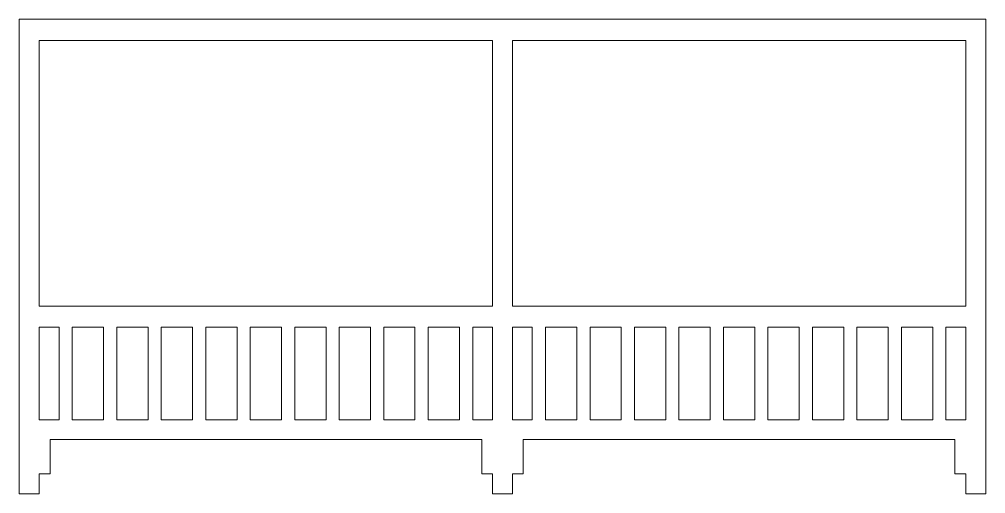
# Model space of a CAD drawing. Header units: millimetres. Extents: x -281 to 281, y -187 to 187.
# Drawn here: x 109.5 to 255.6, y -84.2 to -12.6 of the extents above; entities that cross this region are included whole.
import ezdxf

# ---------------------------------------------------------------- set-up
doc = ezdxf.new("R2010")
doc.units = ezdxf.units.MM
doc.header["$MEASUREMENT"] = 0
doc.layers.add('Camada 1', color=7, linetype='Continuous')

msp = doc.modelspace()

# ---------------------------------------------------------------- linework, layer by layer
at = {"layer": 'Camada 1', "color": 250, "lineweight": 9}
for points, knots in [([(250.9506, -76.07), (250.9506, -76.07), (185.7119, -76.07), (185.7119, -76.07), (185.7119, -76.07), (185.7119, -76.07), (185.7119, -81.245), (185.7119, -81.245), (185.7119, -81.245), (185.7119, -81.245), (184.0688, -81.245), (184.0688, -81.245), (184.0688, -81.245), (184.0688, -81.245), (184.0688, -84.245), (184.0688, -84.245), (184.0688, -84.245), (184.0688, -84.245), (181.0688, -84.245), (181.0688, -84.245), (181.0688, -84.245), (181.0688, -84.245), (181.0688, -81.245), (181.0688, -81.245), (181.0688, -81.245), (181.0688, -81.245), (179.4257, -81.245), (179.4257, -81.245), (179.4257, -81.245), (179.4257, -81.245), (179.4257, -76.07), (179.4257, -76.07), (179.4257, -76.07), (179.4257, -76.07), (114.187, -76.07), (114.187, -76.07), (114.187, -76.07), (114.187, -76.07), (114.187, -81.245), (114.187, -81.245), (114.187, -81.245), (114.187, -81.245), (112.5439, -81.245), (112.5439, -81.245), (112.5439, -81.245), (112.5439, -81.245), (112.5439, -84.245), (112.5439, -84.245), (112.5439, -84.245), (112.5439, -84.245), (109.5439, -84.245), (109.5439, -84.245), (109.5439, -84.245), (109.5439, -84.245), (109.5439, -81.245), (109.5439, -81.245), (109.5439, -81.245), (109.5439, -81.245), (109.5439, -76.07), (109.5439, -76.07), (109.5439, -76.07), (109.5439, -76.07), (109.5439, -12.5702), (109.5439, -12.5702), (109.5439, -12.5702), (109.5439, -12.5702), (255.5937, -12.5702), (255.5937, -12.5702), (255.5937, -12.5702), (255.5937, -12.5702), (255.5937, -76.07), (255.5937, -76.07), (255.5937, -76.07), (255.5937, -76.07), (255.5937, -81.245), (255.5937, -81.245), (255.5937, -81.245), (255.5937, -81.245), (255.5937, -84.245), (255.5937, -84.245), (255.5937, -84.245), (255.5937, -84.245), (252.5937, -84.245), (252.5937, -84.245), (252.5937, -84.245), (252.5937, -84.245), (252.5937, -81.245), (252.5937, -81.245), (252.5937, -81.245), (252.5937, -81.245), (250.9506, -81.245), (250.9506, -81.245), (250.9506, -81.245), (250.9506, -81.245), (250.9506, -76.07), (250.9506, -76.07)], [0, 0, 0, 0, 0.04, 0.04, 0.04, 0.04, 0.08, 0.08, 0.08, 0.08, 0.12, 0.12, 0.12, 0.12, 0.16, 0.16, 0.16, 0.16, 0.2, 0.2, 0.2, 0.2, 0.24, 0.24, 0.24, 0.24, 0.28, 0.28, 0.28, 0.28, 0.32, 0.32, 0.32, 0.32, 0.36, 0.36, 0.36, 0.36, 0.4, 0.4, 0.4, 0.4, 0.44, 0.44, 0.44, 0.44, 0.48, 0.48, 0.48, 0.48, 0.52, 0.52, 0.52, 0.52, 0.56, 0.56, 0.56, 0.56, 0.6, 0.6, 0.6, 0.6, 0.64, 0.64, 0.64, 0.64, 0.68, 0.68, 0.68, 0.68, 0.72, 0.72, 0.72, 0.72, 0.76, 0.76, 0.76, 0.76, 0.8, 0.8, 0.8, 0.8, 0.84, 0.84, 0.84, 0.84, 0.88, 0.88, 0.88, 0.88, 0.92, 0.92, 0.92, 0.92, 1, 1, 1, 1]), ([(112.5439, -55.895), (112.5439, -55.895), (181.0688, -55.895), (181.0688, -55.895), (181.0688, -55.895), (181.0688, -55.895), (181.0688, -15.7452), (181.0688, -15.7452), (181.0688, -15.7452), (181.0688, -15.7452), (112.5439, -15.7452), (112.5439, -15.7452), (112.5439, -15.7452), (112.5439, -15.7452), (112.5439, -55.895), (112.5439, -55.895)], [0, 0, 0, 0, 0.2, 0.2, 0.2, 0.2, 0.4, 0.4, 0.4, 0.4, 0.6, 0.6, 0.6, 0.6, 1, 1, 1, 1]), ([(184.0688, -55.895), (184.0688, -55.895), (252.5937, -55.895), (252.5937, -55.895), (252.5937, -55.895), (252.5937, -55.895), (252.5937, -15.7452), (252.5937, -15.7452), (252.5937, -15.7452), (252.5937, -15.7452), (184.0688, -15.7452), (184.0688, -15.7452), (184.0688, -15.7452), (184.0688, -15.7452), (184.0688, -55.895), (184.0688, -55.895)], [0, 0, 0, 0, 0.2, 0.2, 0.2, 0.2, 0.4, 0.4, 0.4, 0.4, 0.6, 0.6, 0.6, 0.6, 1, 1, 1, 1]), ([(115.5439, -73.0699), (115.5439, -73.0699), (115.5439, -59.07), (115.5439, -59.07), (115.5439, -59.07), (115.5439, -59.07), (112.5439, -59.07), (112.5439, -59.07), (112.5439, -59.07), (112.5439, -59.07), (112.5439, -73.0699), (112.5439, -73.0699), (112.5439, -73.0699), (112.5439, -73.0699), (115.5439, -73.0699), (115.5439, -73.0699)], [0, 0, 0, 0, 0.2, 0.2, 0.2, 0.2, 0.4, 0.4, 0.4, 0.4, 0.6, 0.6, 0.6, 0.6, 1, 1, 1, 1]), ([(122.2689, -73.0699), (122.2689, -73.0699), (122.2689, -59.07), (122.2689, -59.07), (122.2689, -59.07), (122.2689, -59.07), (117.5439, -59.07), (117.5439, -59.07), (117.5439, -59.07), (117.5439, -59.07), (117.5439, -73.0699), (117.5439, -73.0699), (117.5439, -73.0699), (117.5439, -73.0699), (122.2689, -73.0699), (122.2689, -73.0699)], [0, 0, 0, 0, 0.2, 0.2, 0.2, 0.2, 0.4, 0.4, 0.4, 0.4, 0.6, 0.6, 0.6, 0.6, 1, 1, 1, 1]), ([(128.9939, -73.0699), (128.9939, -73.0699), (128.9939, -59.07), (128.9939, -59.07), (128.9939, -59.07), (128.9939, -59.07), (124.2689, -59.07), (124.2689, -59.07), (124.2689, -59.07), (124.2689, -59.07), (124.2689, -73.0699), (124.2689, -73.0699), (124.2689, -73.0699), (124.2689, -73.0699), (128.9939, -73.0699), (128.9939, -73.0699)], [0, 0, 0, 0, 0.2, 0.2, 0.2, 0.2, 0.4, 0.4, 0.4, 0.4, 0.6, 0.6, 0.6, 0.6, 1, 1, 1, 1]), ([(135.7189, -73.0699), (135.7189, -73.0699), (135.7189, -59.07), (135.7189, -59.07), (135.7189, -59.07), (135.7189, -59.07), (130.9939, -59.07), (130.9939, -59.07), (130.9939, -59.07), (130.9939, -59.07), (130.9939, -73.0699), (130.9939, -73.0699), (130.9939, -73.0699), (130.9939, -73.0699), (135.7189, -73.0699), (135.7189, -73.0699)], [0, 0, 0, 0, 0.2, 0.2, 0.2, 0.2, 0.4, 0.4, 0.4, 0.4, 0.6, 0.6, 0.6, 0.6, 1, 1, 1, 1]), ([(142.4439, -73.0699), (142.4439, -73.0699), (142.4439, -59.07), (142.4439, -59.07), (142.4439, -59.07), (142.4439, -59.07), (137.7189, -59.07), (137.7189, -59.07), (137.7189, -59.07), (137.7189, -59.07), (137.7189, -73.0699), (137.7189, -73.0699), (137.7189, -73.0699), (137.7189, -73.0699), (142.4439, -73.0699), (142.4439, -73.0699)], [0, 0, 0, 0, 0.2, 0.2, 0.2, 0.2, 0.4, 0.4, 0.4, 0.4, 0.6, 0.6, 0.6, 0.6, 1, 1, 1, 1]), ([(149.1689, -73.0699), (149.1689, -73.0699), (149.1689, -59.07), (149.1689, -59.07), (149.1689, -59.07), (149.1689, -59.07), (144.4439, -59.07), (144.4439, -59.07), (144.4439, -59.07), (144.4439, -59.07), (144.4439, -73.0699), (144.4439, -73.0699), (144.4439, -73.0699), (144.4439, -73.0699), (149.1689, -73.0699), (149.1689, -73.0699)], [0, 0, 0, 0, 0.2, 0.2, 0.2, 0.2, 0.4, 0.4, 0.4, 0.4, 0.6, 0.6, 0.6, 0.6, 1, 1, 1, 1]), ([(155.8938, -73.0699), (155.8938, -73.0699), (155.8938, -59.07), (155.8938, -59.07), (155.8938, -59.07), (155.8938, -59.07), (151.1689, -59.07), (151.1689, -59.07), (151.1689, -59.07), (151.1689, -59.07), (151.1689, -73.0699), (151.1689, -73.0699), (151.1689, -73.0699), (151.1689, -73.0699), (155.8938, -73.0699), (155.8938, -73.0699)], [0, 0, 0, 0, 0.2, 0.2, 0.2, 0.2, 0.4, 0.4, 0.4, 0.4, 0.6, 0.6, 0.6, 0.6, 1, 1, 1, 1]), ([(162.6188, -73.0699), (162.6188, -73.0699), (162.6188, -59.07), (162.6188, -59.07), (162.6188, -59.07), (162.6188, -59.07), (157.8938, -59.07), (157.8938, -59.07), (157.8938, -59.07), (157.8938, -59.07), (157.8938, -73.0699), (157.8938, -73.0699), (157.8938, -73.0699), (157.8938, -73.0699), (162.6188, -73.0699), (162.6188, -73.0699)], [0, 0, 0, 0, 0.2, 0.2, 0.2, 0.2, 0.4, 0.4, 0.4, 0.4, 0.6, 0.6, 0.6, 0.6, 1, 1, 1, 1]), ([(169.3438, -73.0699), (169.3438, -73.0699), (169.3438, -59.07), (169.3438, -59.07), (169.3438, -59.07), (169.3438, -59.07), (164.6188, -59.07), (164.6188, -59.07), (164.6188, -59.07), (164.6188, -59.07), (164.6188, -73.0699), (164.6188, -73.0699), (164.6188, -73.0699), (164.6188, -73.0699), (169.3438, -73.0699), (169.3438, -73.0699)], [0, 0, 0, 0, 0.2, 0.2, 0.2, 0.2, 0.4, 0.4, 0.4, 0.4, 0.6, 0.6, 0.6, 0.6, 1, 1, 1, 1]), ([(176.0688, -73.0699), (176.0688, -73.0699), (176.0688, -59.07), (176.0688, -59.07), (176.0688, -59.07), (176.0688, -59.07), (171.3438, -59.07), (171.3438, -59.07), (171.3438, -59.07), (171.3438, -59.07), (171.3438, -73.0699), (171.3438, -73.0699), (171.3438, -73.0699), (171.3438, -73.0699), (176.0688, -73.0699), (176.0688, -73.0699)], [0, 0, 0, 0, 0.2, 0.2, 0.2, 0.2, 0.4, 0.4, 0.4, 0.4, 0.6, 0.6, 0.6, 0.6, 1, 1, 1, 1]), ([(181.0688, -73.0699), (181.0688, -73.0699), (181.0688, -59.07), (181.0688, -59.07), (181.0688, -59.07), (181.0688, -59.07), (178.0688, -59.07), (178.0688, -59.07), (178.0688, -59.07), (178.0688, -59.07), (178.0688, -73.0699), (178.0688, -73.0699), (178.0688, -73.0699), (178.0688, -73.0699), (181.0688, -73.0699), (181.0688, -73.0699)], [0, 0, 0, 0, 0.2, 0.2, 0.2, 0.2, 0.4, 0.4, 0.4, 0.4, 0.6, 0.6, 0.6, 0.6, 1, 1, 1, 1]), ([(187.0688, -73.0699), (187.0688, -73.0699), (187.0688, -59.07), (187.0688, -59.07), (187.0688, -59.07), (187.0688, -59.07), (184.0688, -59.07), (184.0688, -59.07), (184.0688, -59.07), (184.0688, -59.07), (184.0688, -73.0699), (184.0688, -73.0699), (184.0688, -73.0699), (184.0688, -73.0699), (187.0688, -73.0699), (187.0688, -73.0699)], [0, 0, 0, 0, 0.2, 0.2, 0.2, 0.2, 0.4, 0.4, 0.4, 0.4, 0.6, 0.6, 0.6, 0.6, 1, 1, 1, 1]), ([(189.0688, -73.0699), (189.0688, -73.0699), (193.7938, -73.0699), (193.7938, -73.0699), (193.7938, -73.0699), (193.7938, -73.0699), (193.7938, -59.07), (193.7938, -59.07), (193.7938, -59.07), (193.7938, -59.07), (189.0688, -59.07), (189.0688, -59.07), (189.0688, -59.07), (189.0688, -59.07), (189.0688, -73.0699), (189.0688, -73.0699)], [0, 0, 0, 0, 0.2, 0.2, 0.2, 0.2, 0.4, 0.4, 0.4, 0.4, 0.6, 0.6, 0.6, 0.6, 1, 1, 1, 1]), ([(195.7938, -59.07), (195.7938, -59.07), (195.7938, -73.0699), (195.7938, -73.0699), (195.7938, -73.0699), (195.7938, -73.0699), (200.5188, -73.0699), (200.5188, -73.0699), (200.5188, -73.0699), (200.5188, -73.0699), (200.5188, -59.07), (200.5188, -59.07), (200.5188, -59.07), (200.5188, -59.07), (195.7938, -59.07), (195.7938, -59.07)], [0, 0, 0, 0, 0.2, 0.2, 0.2, 0.2, 0.4, 0.4, 0.4, 0.4, 0.6, 0.6, 0.6, 0.6, 1, 1, 1, 1]), ([(202.5188, -59.07), (202.5188, -59.07), (202.5188, -73.0699), (202.5188, -73.0699), (202.5188, -73.0699), (202.5188, -73.0699), (207.2438, -73.0699), (207.2438, -73.0699), (207.2438, -73.0699), (207.2438, -73.0699), (207.2438, -59.07), (207.2438, -59.07), (207.2438, -59.07), (207.2438, -59.07), (202.5188, -59.07), (202.5188, -59.07)], [0, 0, 0, 0, 0.2, 0.2, 0.2, 0.2, 0.4, 0.4, 0.4, 0.4, 0.6, 0.6, 0.6, 0.6, 1, 1, 1, 1]), ([(209.2438, -59.07), (209.2438, -59.07), (209.2438, -73.0699), (209.2438, -73.0699), (209.2438, -73.0699), (209.2438, -73.0699), (213.9688, -73.0699), (213.9688, -73.0699), (213.9688, -73.0699), (213.9688, -73.0699), (213.9688, -59.07), (213.9688, -59.07), (213.9688, -59.07), (213.9688, -59.07), (209.2438, -59.07), (209.2438, -59.07)], [0, 0, 0, 0, 0.2, 0.2, 0.2, 0.2, 0.4, 0.4, 0.4, 0.4, 0.6, 0.6, 0.6, 0.6, 1, 1, 1, 1]), ([(215.9688, -59.07), (215.9688, -59.07), (215.9688, -73.0699), (215.9688, -73.0699), (215.9688, -73.0699), (215.9688, -73.0699), (220.6938, -73.0699), (220.6938, -73.0699), (220.6938, -73.0699), (220.6938, -73.0699), (220.6938, -59.07), (220.6938, -59.07), (220.6938, -59.07), (220.6938, -59.07), (215.9688, -59.07), (215.9688, -59.07)], [0, 0, 0, 0, 0.2, 0.2, 0.2, 0.2, 0.4, 0.4, 0.4, 0.4, 0.6, 0.6, 0.6, 0.6, 1, 1, 1, 1]), ([(222.6938, -59.07), (222.6938, -59.07), (222.6938, -73.0699), (222.6938, -73.0699), (222.6938, -73.0699), (222.6938, -73.0699), (227.4188, -73.0699), (227.4188, -73.0699), (227.4188, -73.0699), (227.4188, -73.0699), (227.4188, -59.07), (227.4188, -59.07), (227.4188, -59.07), (227.4188, -59.07), (222.6938, -59.07), (222.6938, -59.07)], [0, 0, 0, 0, 0.2, 0.2, 0.2, 0.2, 0.4, 0.4, 0.4, 0.4, 0.6, 0.6, 0.6, 0.6, 1, 1, 1, 1]), ([(229.4188, -59.07), (229.4188, -59.07), (229.4188, -73.0699), (229.4188, -73.0699), (229.4188, -73.0699), (229.4188, -73.0699), (234.1438, -73.0699), (234.1438, -73.0699), (234.1438, -73.0699), (234.1438, -73.0699), (234.1438, -59.07), (234.1438, -59.07), (234.1438, -59.07), (234.1438, -59.07), (229.4188, -59.07), (229.4188, -59.07)], [0, 0, 0, 0, 0.2, 0.2, 0.2, 0.2, 0.4, 0.4, 0.4, 0.4, 0.6, 0.6, 0.6, 0.6, 1, 1, 1, 1]), ([(236.1437, -59.07), (236.1437, -59.07), (236.1437, -73.0699), (236.1437, -73.0699), (236.1437, -73.0699), (236.1437, -73.0699), (240.8687, -73.0699), (240.8687, -73.0699), (240.8687, -73.0699), (240.8687, -73.0699), (240.8687, -59.07), (240.8687, -59.07), (240.8687, -59.07), (240.8687, -59.07), (236.1437, -59.07), (236.1437, -59.07)], [0, 0, 0, 0, 0.2, 0.2, 0.2, 0.2, 0.4, 0.4, 0.4, 0.4, 0.6, 0.6, 0.6, 0.6, 1, 1, 1, 1]), ([(242.8687, -59.07), (242.8687, -59.07), (242.8687, -73.0699), (242.8687, -73.0699), (242.8687, -73.0699), (242.8687, -73.0699), (247.5937, -73.0699), (247.5937, -73.0699), (247.5937, -73.0699), (247.5937, -73.0699), (247.5937, -59.07), (247.5937, -59.07), (247.5937, -59.07), (247.5937, -59.07), (242.8687, -59.07), (242.8687, -59.07)], [0, 0, 0, 0, 0.2, 0.2, 0.2, 0.2, 0.4, 0.4, 0.4, 0.4, 0.6, 0.6, 0.6, 0.6, 1, 1, 1, 1]), ([(249.5937, -59.07), (249.5937, -59.07), (249.5937, -73.0699), (249.5937, -73.0699), (249.5937, -73.0699), (249.5937, -73.0699), (252.5937, -73.0699), (252.5937, -73.0699), (252.5937, -73.0699), (252.5937, -73.0699), (252.5937, -59.07), (252.5937, -59.07), (252.5937, -59.07), (252.5937, -59.07), (249.5937, -59.07), (249.5937, -59.07)], [0, 0, 0, 0, 0.2, 0.2, 0.2, 0.2, 0.4, 0.4, 0.4, 0.4, 0.6, 0.6, 0.6, 0.6, 1, 1, 1, 1])]:
    msp.add_open_spline(points, degree=3, knots=knots, dxfattribs=at)

doc.saveas('drawing.dxf')
